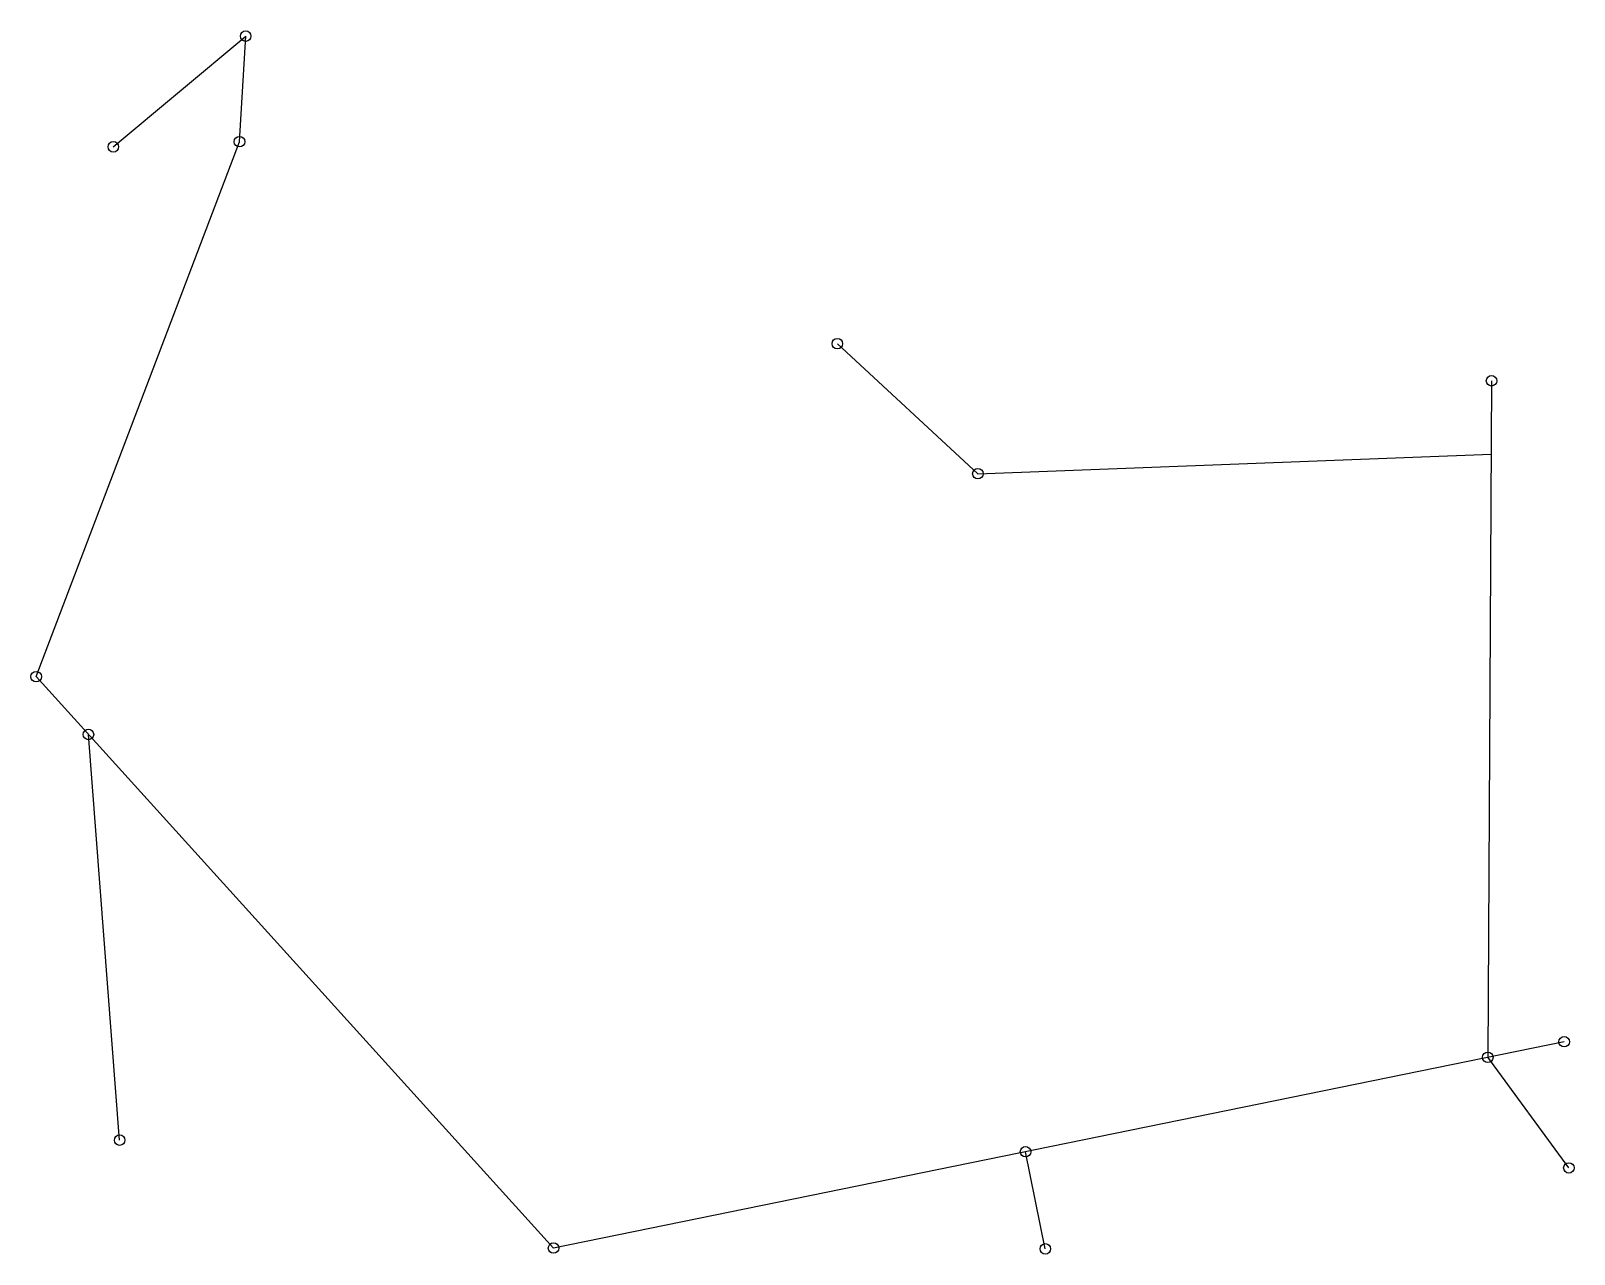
# Model space of a CAD drawing. Header units: inches. Extents: x 3172139 to 3172286, y 13912286 to 13912402.
import ezdxf

# ---------------------------------------------------------------- set-up
doc = ezdxf.new("R2010")
doc.units = ezdxf.units.IN
doc.header["$MEASUREMENT"] = 0
doc.header["$PDMODE"] = 33
doc.header["$PDSIZE"] = -8
doc.layers.add('C-STRM-PIPE', color=140, linetype='Continuous')
doc.layers.add('C-STRM-STRC', color=130, linetype='Continuous')

msp = doc.modelspace()

# ---------------------------------------------------------------- linework, layer by layer
at = {"layer": 'C-STRM-PIPE', "linetype": 'Continuous', "lineweight": 25}
for p, q in [((3172147.21, 13912391.02, 54.33), (3172159.79, 13912401.54, 54.33)), ((3172159.2, 13912391.51, 46.91), (3172159.79, 13912401.54, 54.33)), ((3172139.88, 13912340.69, 47.15), (3172159.2, 13912391.51, 47.15)), ((3172216.01, 13912372.32, 53.64), (3172229.36, 13912359.97, 53.64)), ((3172278.17, 13912368.8, 55.08), (3172277.81, 13912304.53, 55.08)), ((3172229.36, 13912359.97, 52.59), (3172278.13, 13912361.84, 52.59)), ((3172189.04, 13912286.41, 47.48), (3172139.88, 13912340.69, 47.48)), ((3172147.81, 13912296.66, 54.92), (3172144.85, 13912335.2, 54.92)), ((3172285.07, 13912306.01, 47.91), (3172189.04, 13912286.41, 47.91)), ((3172285.52, 13912294.02, 54.21), (3172277.81, 13912304.53, 54.21)), ((3172235.77, 13912286.33, 54.45), (3172233.89, 13912295.56, 54.45))]:
    msp.add_line(p, q, dxfattribs=at)
at = {"layer": 'C-STRM-STRC', "linetype": 'Continuous', "lineweight": 25}
for p in [(3172159.79, 13912401.54, 55.48), (3172147.21, 13912391.02, 55.6), (3172159.2, 13912391.51, 58.99), (3172216.01, 13912372.32, 58.68), (3172278.17, 13912368.8, 56.34), (3172229.36, 13912359.97, 58.57), (3172139.88, 13912340.69, 60.13), (3172144.85, 13912335.2, 55.92), (3172285.07, 13912306.01, 58.87), (3172277.81, 13912304.53, 55.89), (3172147.81, 13912296.66, 56.19), (3172233.89, 13912295.56, 55.65), (3172285.52, 13912294.02, 55.48), (3172189.04, 13912286.41, 59.22), (3172235.77, 13912286.33, 55.72)]:
    msp.add_point(p, dxfattribs=at)

doc.saveas('drawing.dxf')
